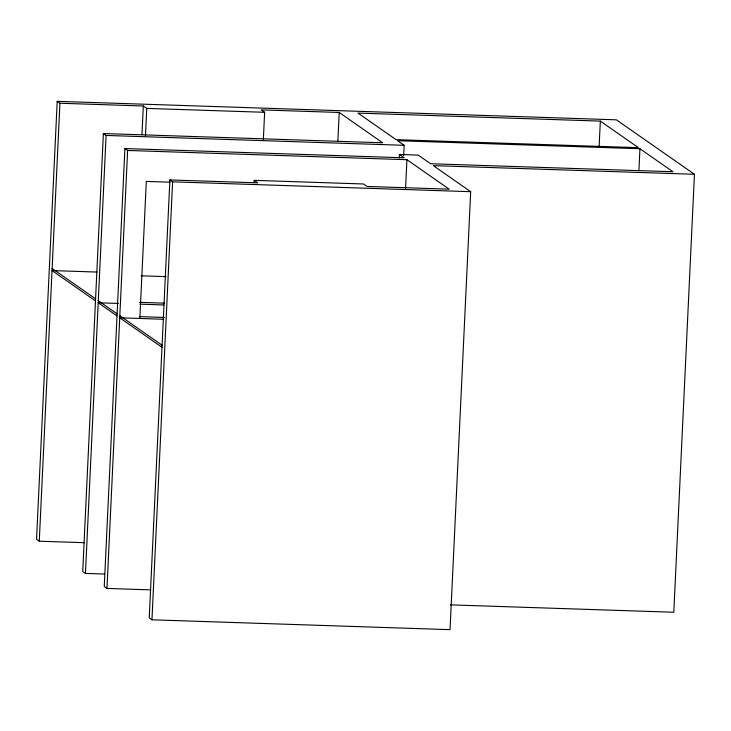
<?xml version="1.0" encoding="UTF-8"?>
<svg xmlns="http://www.w3.org/2000/svg" width="731" height="731" viewBox="0 0 731 731"><rect width="100%" height="100%" fill="white"/><g stroke="black" fill="none" stroke-linecap="round" stroke-linejoin="round"><path stroke-width="1.1" d="M450.314 604.857L673.799 612.249L694.45 174.28L616.388 119.829L57.201 101.335L36.55 539.304L39.273 541.205L84.339 542.694M39.273 541.205L59.924 103.235L57.201 101.335M263.352 139.621L264.64 112.3L261.186 109.888L339.221 112.473L382.669 142.783L103.373 133.545L82.722 571.514L85.445 573.406L104.487 574.036M85.445 573.406L106.096 135.445L103.373 133.545M399.281 157.887L399.446 154.479L404.206 157.795L124.91 148.567L104.25 586.527L106.973 588.428L150.659 589.871M106.973 588.428L127.623 150.458L124.91 148.567M141.96 134.449L143.303 105.995L59.924 103.235M145.469 135.719L146.757 108.398L143.303 105.995M139.849 318.46L146.31 181.416L170.159 182.202M254.105 182.631L254.214 180.356L257.787 182.851L169.884 179.945L149.234 617.905L151.957 619.806L450.031 629.665L470.682 191.696L433.337 165.645L694.45 174.28M151.957 619.806L172.607 181.836L169.884 179.945M337.877 140.928L339.221 112.473M403.695 155.539L404.17 145.305L397.609 140.718L639.936 148.731L672.949 171.758L430.614 163.744L418.223 155.1L399.446 154.479M405.586 188.159L406.929 159.696L127.623 150.458M599.155 146.136L600.334 121.108L357.998 113.095L396.092 139.667L638.428 147.68L600.334 121.108M638.921 170.35L639.936 148.731M146.757 108.398L264.64 112.3M106.096 135.445L404.17 145.305M254.214 180.356L363.471 183.974L367.044 186.46L449.19 189.174L406.929 159.696M172.607 181.836L470.682 191.696M97.104 272.06L52.038 270.571L95.487 300.88M141.129 275.815L166.065 276.638M139.438 302.332L164.42 303.164M118.312 303.447L98.21 302.78L117.015 315.902M139.886 304.16L163.735 304.946M139.402 316.642L164.384 317.464M163.698 319.255L119.738 317.802L161.999 347.28M52.129 268.505L95.578 298.815M98.301 300.715L117.115 313.837M119.838 315.728L162.09 345.215"/></g></svg>
